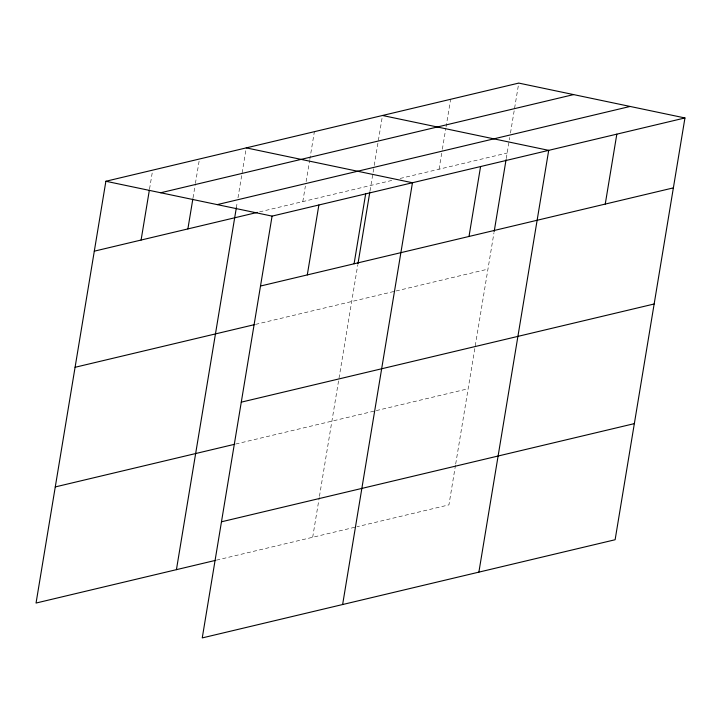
<?xml version="1.0" encoding="UTF-8"?>
<svg xmlns="http://www.w3.org/2000/svg" width="721" height="721" viewBox="0 0 721 721"><rect width="100%" height="100%" fill="white"/><g stroke="black" fill="none" stroke-linecap="round" stroke-linejoin="round"><path stroke-width="0.54" stroke-dasharray="3.6 2.7" d="M149.544 188.992L152.482 171.238M193.03 197.851L195.238 184.531M195.418 183.422L199.275 160.116M236.335 207.81L237.254 202.259M237.984 197.815L245.888 150.094M302.802 201.601L305.38 186.063M306.11 181.62L309.597 160.54M309.787 159.431L314.374 131.682M312.68 537.271L319.268 497.463M319.448 496.354L357.742 265.022M370.008 190.93L374.055 166.533M374.235 165.424L382.5 115.486M439.053 169.201L442.171 150.338M442.361 149.229L445.848 128.14M446.038 127.031L450.625 99.291M455.519 465.063L448.922 504.88L357.012 526.727M455.699 463.963L493.993 232.631M506.259 158.539L509.747 137.468M510.486 133.034L518.75 83.086M259.551 211.884L392.557 180.259M400.128 178.457L507.178 153.005M255.468 324.405L394.955 291.239M396.036 290.978L487.955 269.122M235.659 444.037L375.154 410.871M376.236 410.61L468.145 388.763M216.435 560.154L355.931 526.988"/><path stroke-width="1.08" d="M684.95 117.956L272.078 216.12L202.25 637.914L615.121 539.741L684.95 117.956L518.75 83.086L105.879 181.259L36.05 603.044L215.354 560.406M141.091 240.048L149.364 190.11M187.884 228.917L192.849 198.96M176.429 569.662L236.335 207.81M307.29 274.917L318.871 204.998M354.083 263.787L365.664 193.868M357.931 263.922L369.828 192.038M342.628 604.531L412.457 182.746L246.258 147.877M469.001 236.47L480.574 166.551M494.173 231.522L506.079 159.638M478.879 572.141L548.699 150.356L382.5 115.486M605.252 204.07L616.825 134.151M160.72 192.759L573.601 94.595M217.228 204.62L630.1 106.456M94.298 251.169L257.388 212.398M260.497 286.039L673.378 187.875M75.083 367.286L254.387 324.657M241.274 402.156L654.154 303.992M55.274 486.927L234.577 444.289M221.473 521.797L634.345 423.624M105.879 181.259L272.078 216.12"/></g></svg>
